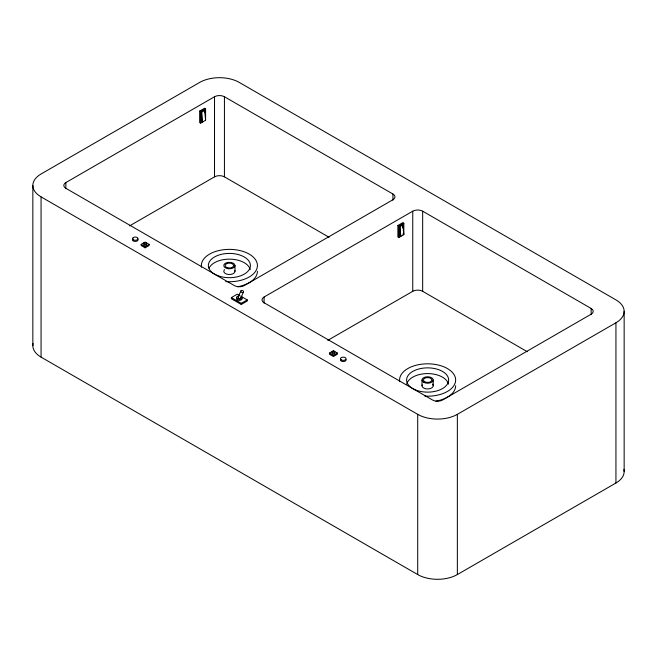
<?xml version="1.0" encoding="UTF-8"?>
<svg xmlns="http://www.w3.org/2000/svg" width="657" height="657" viewBox="0 0 657 657"><rect width="100%" height="100%" fill="white"/><g stroke="black" fill="none" stroke-linecap="round" stroke-linejoin="round"><path stroke-width="0.99" d="M238.204 296.964L240.905 290.895M240.717 298.196L243.427 292.127A1.404 1.035 24 0 0 241.957 290.41A1.404 1.035 24 0 0 241.119 291.987A1.404 1.035 24 0 0 243.427 292.127M65.84 188.658L65.84 182.572L214.519 96.743A7.005 4.049 0 0 1 224.431 96.743L392.927 194.02L392.927 200.106M199.646 111.099L204.598 108.233L205.592 108.807L205.592 120.256L200.64 123.114L199.646 122.539L199.646 111.099L200.64 111.665L205.592 108.807M201.625 112.24L202.619 121.972L201.625 121.397L201.625 112.24L204.598 110.524L205.592 120.256M129.56 225.901L214.519 176.856A7.005 4.049 0 0 1 224.431 176.856L329.075 237.276M141.173 244.379L145.131 242.088L149.098 244.379L149.098 245.521L145.131 247.812L141.173 245.521L141.173 244.379L145.131 246.671L149.098 244.379M241.439 296.545L247.221 299.888L247.221 301.029L241.275 304.462L231.363 298.746L231.363 297.596L237.308 294.164L239.789 295.593M231.363 297.596L241.275 303.32L247.221 299.888M264.073 303.107L264.073 297.021L412.752 211.184A7.005 4.049 0 0 1 422.665 211.184L591.16 308.47L591.16 314.555M397.879 225.491L402.84 222.633L403.825 223.208L403.825 234.648L398.873 237.514L397.879 236.939L397.879 225.491L398.873 226.065L403.825 223.208M399.867 226.64L400.852 236.364L399.867 235.797L399.867 226.64L402.84 224.924L403.825 234.648L402.84 234.081M327.794 340.351L412.752 291.306A7.005 4.049 0 0 1 422.665 291.306L527.308 351.725M329.444 353.064L333.411 350.772L337.378 353.064L337.378 354.205L333.411 356.496L329.444 354.205L329.444 353.064L333.411 355.347L337.378 353.064M41.062 196.878L417.704 414.337A28.037 16.187 0 0 0 457.354 414.337L615.938 322.776A28.037 16.187 0 0 0 615.938 299.888L239.296 82.437A28.037 16.187 0 0 0 199.646 82.437L41.062 173.99A28.037 16.187 0 0 0 41.062 196.878L41.062 357.112L417.704 574.563A28.037 16.187 0 0 0 457.354 574.563L615.938 483.01A28.037 16.187 0 0 0 623.912 469.451M624.15 311.328L624.15 471.562M615.938 322.776L615.938 483.01M457.354 414.337L457.354 574.563M433.226 380.001L433.226 385.725M422.665 211.184L422.665 291.306M422.008 380.001L422.008 385.725M417.704 414.337L417.704 574.563M412.752 211.184L412.752 291.306M402.84 224.924L402.84 227.971M398.873 226.065L398.873 237.514M333.411 355.347L333.411 356.496M241.275 303.32L241.275 304.462M234.992 265.551A5.609 3.236 0 0 1 226.583 268.36A5.609 3.236 0 0 1 226.583 262.751A5.609 3.236 0 0 1 234.992 265.551L234.992 271.275M224.431 96.743L224.431 176.856M214.519 96.743L214.519 176.856M204.598 110.524L204.598 112.561M200.64 111.665L200.64 123.114M145.131 246.671L145.131 247.812M32.85 185.438L32.85 345.672M41.062 357.112A28.037 16.187 0 0 1 33.088 343.554M591.16 308.47A7.005 4.049 0 0 1 591.16 314.194L442.481 400.031A7.005 4.049 0 0 1 432.569 400.031L264.073 302.746A7.005 4.049 0 0 1 264.073 297.021M65.84 182.572A7.005 4.049 0 0 0 65.84 188.296L234.335 285.581A7.005 4.049 0 0 0 244.248 285.581L392.927 199.744A7.005 4.049 0 0 0 392.927 194.02M257.421 271.275A28.037 16.187 0 0 1 237.637 286.739M137.65 238.992A2.8 1.618 0 0 1 136.828 241.127A2.8 1.618 0 0 1 133.075 240.84A2.8 1.618 0 0 1 133.24 238.655M345.968 359.494A2.8 1.618 0 0 1 343.258 361.531A2.8 1.618 0 0 1 340.556 359.494M334.766 352.85A1.404 0.813 0 0 1 333.411 353.868A1.404 0.813 0 0 1 332.056 352.85M146.125 243.804A1.404 0.813 0 0 1 146.125 244.954A1.404 0.813 0 0 1 144.146 244.954A1.404 0.813 0 0 1 144.146 243.804M240.7 296.192A2.8 1.618 0 0 1 241.275 298.746A2.8 1.618 0 0 1 236.865 298.409A2.8 1.618 0 0 1 238.573 296.036M241.275 297.596A2.8 1.618 0 0 1 241.439 299.781A2.8 1.618 0 0 1 237.686 300.068A2.8 1.618 0 0 1 236.865 297.933M240.791 297.654A1.404 1.035 24 0 1 239.78 298.68A1.404 1.035 24 0 1 238.187 297.695A1.404 1.035 24 0 1 238.91 296.496M209.074 268.13A21.024 12.138 0 0 1 230.755 259.162A21.024 12.138 0 0 1 250.227 269.69M234.795 270.438A5.609 3.236 0 0 1 228.652 274.486A5.609 3.236 0 0 1 224.53 269.657M432.47 384.107A5.609 3.236 0 0 1 428.348 388.936A5.609 3.236 0 0 1 422.205 384.887M455.654 385.725A28.037 16.187 0 0 1 435.87 401.189M406.773 384.14A21.024 12.138 0 0 1 427.617 373.587A21.024 12.138 0 0 1 448.46 384.14M399.735 381.692A28.037 16.187 0 0 1 426.582 363.83A28.037 16.187 0 0 1 455.638 380.493A28.037 16.187 0 0 1 424.874 396.114M201.502 267.243A28.037 16.187 0 0 1 228.652 249.373A28.037 16.187 0 0 1 257.38 266.397A28.037 16.187 0 0 1 225.721 281.598M332.417 352.489A1.404 0.813 0 0 0 334.766 352.127A1.404 0.813 0 0 0 333.05 351.134A1.404 0.813 0 0 0 332.417 352.489M144.433 243.936A1.404 0.813 0 0 0 146.536 243.238A1.404 0.813 0 0 0 144.433 242.532A1.404 0.813 0 0 0 144.433 243.936M133.24 239.797A2.8 1.618 0 0 0 137.929 239.074A2.8 1.618 0 0 0 134.496 237.095A2.8 1.618 0 0 0 133.24 239.797M341.279 359.913A2.8 1.618 0 0 0 345.968 359.182A2.8 1.618 0 0 0 342.535 357.203A2.8 1.618 0 0 0 341.279 359.913M417.105 390.513A21.024 12.138 0 0 0 448.641 380.001A21.024 12.138 0 0 0 417.105 369.489A21.024 12.138 0 0 0 417.105 390.513M423.65 382.292A5.609 3.236 0 0 0 433.029 380.838A5.609 3.236 0 0 0 426.163 376.872A5.609 3.236 0 0 0 423.65 382.292M424.644 381.717A4.205 2.431 0 0 0 431.682 380.633A4.205 2.431 0 0 0 426.524 377.66A4.205 2.431 0 0 0 424.644 381.717M218.871 276.063A21.024 12.138 0 0 0 250.407 265.551A21.024 12.138 0 0 0 218.871 255.039A21.024 12.138 0 0 0 218.871 276.063M227.281 267.654A4.205 2.431 0 0 0 233.588 265.551A4.205 2.431 0 0 0 227.281 263.449A4.205 2.431 0 0 0 227.281 267.654"/></g></svg>
